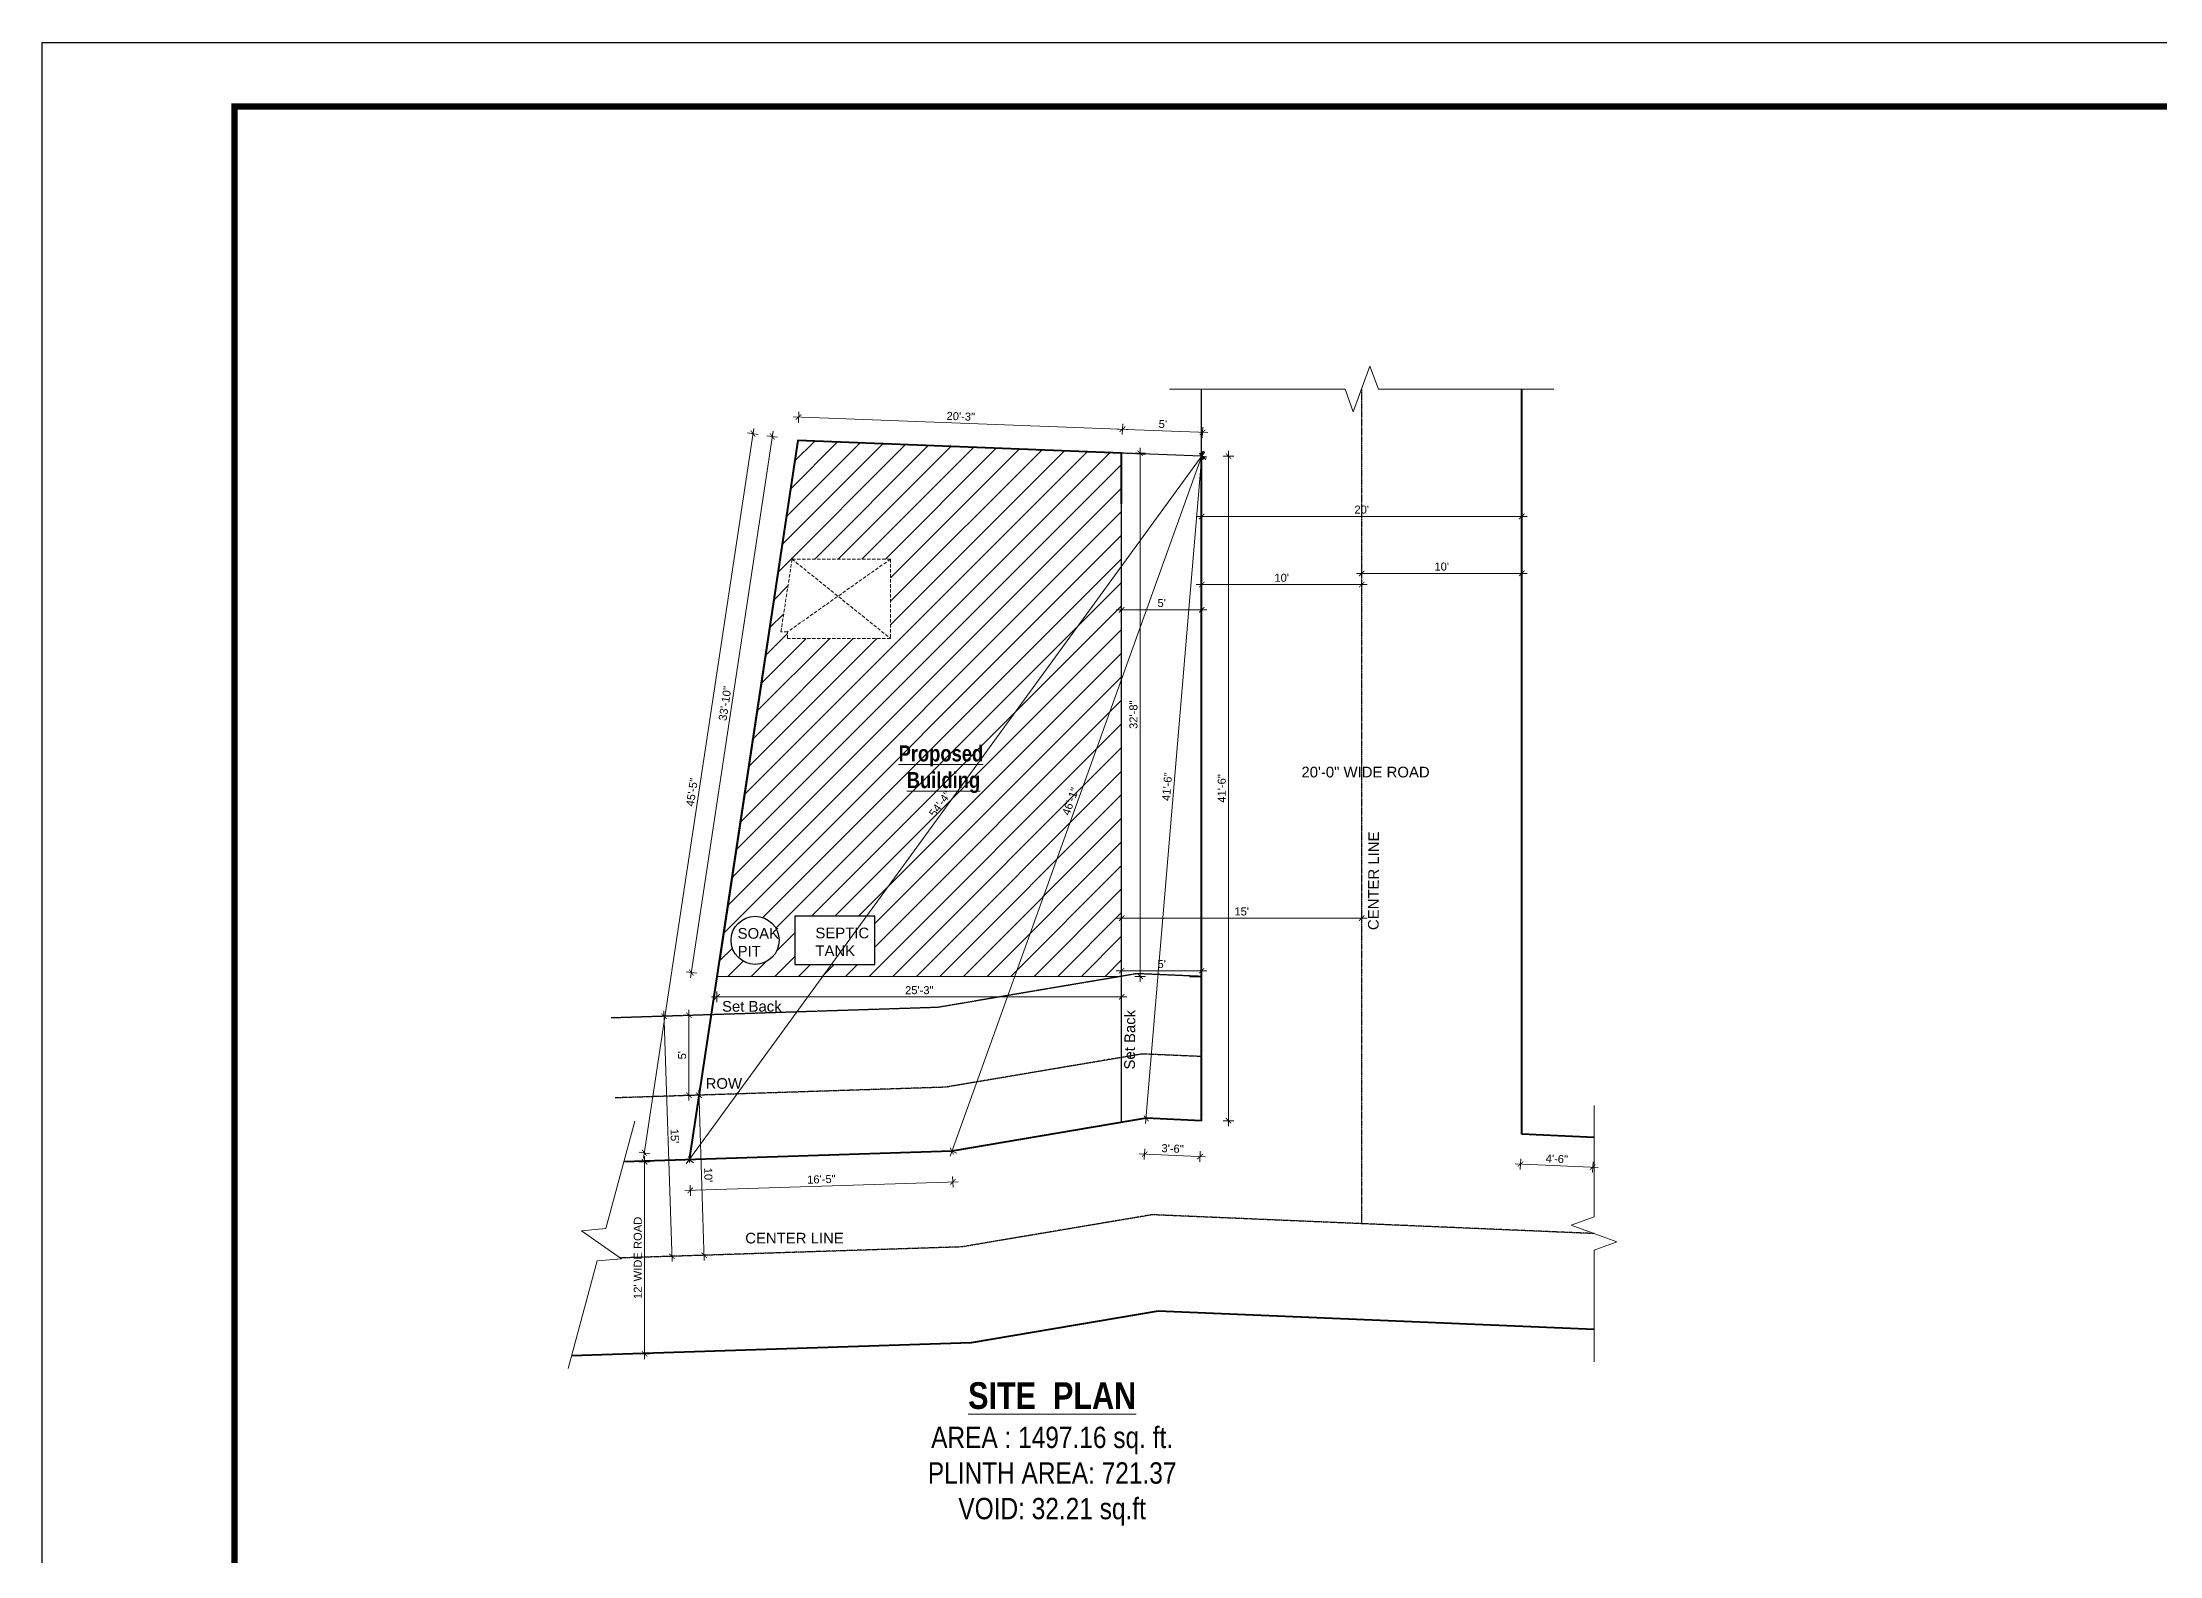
# Model space of a CAD drawing. Header units: inches. Extents: x 136316 to 155547, y -21384 to -17606.
# Drawn here: x 136316 to 137904, y -19972 to -18837 of the extents above; entities that cross this region are included whole.
import ezdxf

# ---------------------------------------------------------------- set-up
doc = ezdxf.new("R2010")
doc.units = ezdxf.units.IN
doc.header["$LTSCALE"] = 0.5
doc.header["$MEASUREMENT"] = 0
doc.header["$PDMODE"] = 66
doc.linetypes.add('CENTER', pattern=[2, 1.25, -0.25, 0.25, -0.25])
doc.linetypes.add('HIDDEN', pattern=[0.375, 0.25, -0.125])
doc.layers.add('A-Hatch', color=7, linetype='Continuous')
doc.layers.add('furniture', color=31, linetype='Continuous')
for name, color, linetype, lineweight in [('DIM 1-100', 4, 'Continuous', 13), ('HACTH', 253, 'Continuous', 9), ('Text-100.w', 254, 'Continuous', 9), ('TEXTLAYER', 7, 'Continuous', 18), ('Toilet', 7, 'Continuous', 25), ('wall', 1, 'Continuous', 40)]:
    doc.layers.add(name, color=color, linetype=linetype, lineweight=lineweight)
doc.styles.add('arial', font='arial.ttf')
doc.styles.get("Standard").update_dxf_attribs({"font": 'arial.ttf'})
doc.dimstyles.new('1 by 96', dxfattribs={"dimtxt": 6, "dimasz": 4, "dimexe": 4, "dimexo": 4, "dimgap": 2, "dimtad": 1, "dimdec": 0, "dimzin": 0, "dimdsep": 46, "dimlunit": 4, "dimtxsty": 'Standard', "dimblk": 'ARCHTICK', "dimcen": 0, "dimdle": 4, "dimadec": 0, "dimazin": 0, "dimtfac": 1, "dimtdec": 0, "dimtix": 1, "dimtofl": 0, "dimtmove": 1, "dimatfit": 3, "dimldrblk": 'ARCHTICK', "dimfxl": 4, "dimfxlon": 1, "dimtolj": 1, "dimtzin": 0, "dimlwd": -1, "dimlwe": -1, "dimarcsym": 0})

# ---------------------------------------------------------------- blocks, each defined once
blk = doc.blocks.new('_ArchTick')
at = {"color": 0, "linetype": 'ByBlock', "const_width": 0.15}
blk.add_lwpolyline([(-0.5, -0.5), (0.5, 0.5)], dxfattribs=at)
blk = doc.blocks.new('*D1118')
at = {"layer": 'Defpoints', "color": 0, "transparency": 16777216}
for p in [(137125.6, -19493.9), (137125.6, -19493.9), (137305.6, -19493.9)]:
    blk.add_point(p, dxfattribs=at)
at = {"layer": 'DIM 1-100', "color": 0, "transparency": 16777216}
for p, q in [((137125.6, -19493.9), (137125.6, -19489.9)), ((137305.6, -19493.9), (137305.6, -19489.9)), ((137309.6, -19493.9), (137121.6, -19493.9))]:
    blk.add_line(p, q, dxfattribs=at)
at = {"layer": 'DIM 1-100', "color": 0, "transparency": 16777216, "xscale": 4, "yscale": 4, "zscale": 4, "rotation": 180}
blk.add_blockref('_ArchTick', (137125.6, -19493.9), dxfattribs=at)
at = {"layer": 'DIM 1-100', "color": 0, "transparency": 16777216, "xscale": 4, "yscale": 4, "zscale": 4}
blk.add_blockref('_ArchTick', (137305.6, -19493.9), dxfattribs=at)
at = {"layer": 'DIM 1-100', "color": 0, "transparency": 16777216, "insert": (137215.6, -19488.9), "char_height": 6, "attachment_point": 5}
blk.add_mtext("\\A1;15'", dxfattribs=at)
blk = doc.blocks.new('*D1119')
at = {"layer": 'Defpoints', "color": 0, "transparency": 16777216}
for p in [(136863.7, -19132.9), (136882.8, -19135.8), (136822.2, -19537.5)]:
    blk.add_point(p, dxfattribs=at)
at = {"layer": 'DIM 1-100', "color": 0, "transparency": 16777216}
for p, q in [((136802.4, -19538.5), (136864.3, -19129)), ((136867.6, -19133.5), (136859.7, -19132.3)), ((136807, -19535.2), (136799.1, -19534))]:
    blk.add_line(p, q, dxfattribs=at)
at = {"layer": 'DIM 1-100', "color": 0, "transparency": 16777216, "xscale": 4, "yscale": 4, "zscale": 4}
for p, rotation in [((136863.7, -19132.9), 81.41413039006953), ((136803, -19534.6), 261.4141303900695)]:
    blk.add_blockref('_ArchTick', p, dxfattribs=dict(at, rotation=rotation))
at = {"layer": 'DIM 1-100', "color": 0, "transparency": 16777216, "insert": (136828.3, -19333), "char_height": 6, "attachment_point": 5, "rotation": 81.4141}
blk.add_mtext('\\A1;33\'-10"', dxfattribs=at)
blk = doc.blocks.new('*D1120')
at = {"layer": 'Defpoints', "color": 0, "transparency": 16777216}
for p in [(137126.2, -19127.4), (136882.7, -19136.3), (137125.6, -19145.4)]:
    blk.add_point(p, dxfattribs=at)
at = {"layer": 'DIM 1-100', "color": 0, "transparency": 16777216}
for p, q in [((136879.4, -19118.2), (137130.2, -19127.6)), ((136883.3, -19122.3), (136883.6, -19114.3)), ((137126.1, -19131.4), (137126.4, -19123.4))]:
    blk.add_line(p, q, dxfattribs=at)
at = {"layer": 'DIM 1-100', "color": 0, "transparency": 16777216, "xscale": 4, "yscale": 4, "zscale": 4}
for p, rotation in [((136883.4, -19118.3), 177.8530391883985), ((137126.2, -19127.4), 357.8530391883985)]:
    blk.add_blockref('_ArchTick', p, dxfattribs=dict(at, rotation=rotation))
at = {"layer": 'DIM 1-100', "color": 0, "transparency": 16777216, "insert": (137005, -19117.8), "char_height": 6, "attachment_point": 5, "rotation": 357.853}
blk.add_mtext('\\A1;20\'-3"', dxfattribs=at)
blk = doc.blocks.new('*D1121')
at = {"layer": 'Defpoints', "color": 0, "transparency": 16777216}
for p in [(137186.3, -19129.8), (137125.6, -19145.4), (137185.6, -19147.7)]:
    blk.add_point(p, dxfattribs=at)
at = {"layer": 'DIM 1-100', "color": 0, "transparency": 16777216}
for p, q in [((137122.3, -19127.3), (137190.3, -19130)), ((137126.1, -19131.4), (137126.4, -19123.4)), ((137186.1, -19133.8), (137186.4, -19125.8))]:
    blk.add_line(p, q, dxfattribs=at)
at = {"layer": 'DIM 1-100', "color": 0, "transparency": 16777216, "xscale": 4, "yscale": 4, "zscale": 4}
for p, rotation in [((137126.3, -19127.4), 177.741538126951), ((137186.3, -19129.8), 357.741538126951)]:
    blk.add_blockref('_ArchTick', p, dxfattribs=dict(at, rotation=rotation))
at = {"layer": 'DIM 1-100', "color": 0, "transparency": 16777216, "insert": (137156.5, -19123.6), "char_height": 6, "attachment_point": 5, "rotation": 357.7415}
blk.add_mtext("\\A1;5'", dxfattribs=at)
blk = doc.blocks.new('*D1112')
at = {"layer": 'Defpoints', "color": 0, "transparency": 16777216}
for p in [(137185.6, -19147.7), (137185.6, -19645.7), (137205.8, -19645.7)]:
    blk.add_point(p, dxfattribs=at)
at = {"layer": 'DIM 1-100', "color": 0, "transparency": 16777216}
for p, q in [((137205.8, -19143.7), (137205.8, -19649.7)), ((137201.8, -19147.7), (137209.8, -19147.7)), ((137201.8, -19645.7), (137209.8, -19645.7))]:
    blk.add_line(p, q, dxfattribs=at)
at = {"layer": 'DIM 1-100', "color": 0, "transparency": 16777216, "xscale": 4, "yscale": 4, "zscale": 4}
for p, rotation in [((137205.8, -19147.7), 90), ((137205.8, -19645.7), 270)]:
    blk.add_blockref('_ArchTick', p, dxfattribs=dict(at, rotation=rotation))
at = {"layer": 'DIM 1-100', "color": 0, "transparency": 16777216, "insert": (137200.7, -19396.7), "char_height": 6, "attachment_point": 5, "rotation": 90}
blk.add_mtext('\\A1;41\'-6"', dxfattribs=at)
blk = doc.blocks.new('*D1113')
at = {"layer": 'Defpoints', "color": 0, "transparency": 16777216}
for p in [(136801.4, -19674.9), (136998.3, -19668.5), (136802.2, -19697.9)]:
    blk.add_point(p, dxfattribs=at)
at = {"layer": 'DIM 1-100', "color": 0, "transparency": 16777216}
for p, q in [((137003.1, -19691.4), (136798.2, -19698)), ((136802, -19693.9), (136802.3, -19701.9)), ((136998.9, -19687.5), (136999.2, -19695.5))]:
    blk.add_line(p, q, dxfattribs=at)
at = {"layer": 'DIM 1-100', "color": 0, "transparency": 16777216, "xscale": 4, "yscale": 4, "zscale": 4}
for p, rotation in [((136802.2, -19697.9), 181.8538700163674), ((136999.1, -19691.5), 1.853870016367338)]:
    blk.add_blockref('_ArchTick', p, dxfattribs=dict(at, rotation=rotation))
at = {"layer": 'DIM 1-100', "color": 0, "transparency": 16777216, "insert": (136900.5, -19689.6), "char_height": 6, "attachment_point": 5, "rotation": 1.8539}
blk.add_mtext('\\A1;16\'-5"', dxfattribs=at)
blk = doc.blocks.new('*D1114')
at = {"layer": 'Defpoints', "color": 0, "transparency": 16777216}
for p in [(137185.6, -19147.7), (137185.6, -19147.7), (136801.4, -19674.9)]:
    blk.add_point(p, dxfattribs=at)
at = {"layer": 'DIM 1-100', "color": 0, "transparency": 16777216}
for p, q in [((136799.1, -19678.1), (137187.9, -19144.5)), ((137185.6, -19147.7), (137188.8, -19150.1)), ((136801.4, -19674.9), (136804.7, -19677.2))]:
    blk.add_line(p, q, dxfattribs=at)
at = {"layer": 'DIM 1-100', "color": 0, "transparency": 16777216, "xscale": 4, "yscale": 4, "zscale": 4}
for p, rotation in [((137185.6, -19147.7), 53.91679096631795), ((136801.4, -19674.9), 233.9167909663179)]:
    blk.add_blockref('_ArchTick', p, dxfattribs=dict(at, rotation=rotation))
at = {"layer": 'DIM 1-100', "color": 0, "transparency": 16777216, "insert": (136989.4, -19408.3), "char_height": 6, "attachment_point": 5, "rotation": 53.9168}
blk.add_mtext('\\A1;54\'-4"', dxfattribs=at)
blk = doc.blocks.new('*D1122')
at = {"layer": 'Defpoints', "color": 0, "transparency": 16777216}
for p in [(137125.6, -19533.3), (137125.6, -19537.5), (137185.6, -19537.5)]:
    blk.add_point(p, dxfattribs=at)
at = {"layer": 'DIM 1-100', "color": 0, "transparency": 16777216}
for p, q in [((137189.6, -19533.3), (137121.6, -19533.3)), ((137125.6, -19533.5), (137125.6, -19529.3)), ((137185.6, -19533.5), (137185.6, -19529.3))]:
    blk.add_line(p, q, dxfattribs=at)
at = {"layer": 'DIM 1-100', "color": 0, "transparency": 16777216, "xscale": 4, "yscale": 4, "zscale": 4}
for p, rotation in [((137125.6, -19533.3), 179.9999999999548), ((137185.6, -19533.3), 359.9999999999548)]:
    blk.add_blockref('_ArchTick', p, dxfattribs=dict(at, rotation=rotation))
at = {"layer": 'DIM 1-100', "color": 0, "transparency": 16777216, "insert": (137155.6, -19528.3), "char_height": 6, "attachment_point": 5}
blk.add_mtext("\\A1;5'", dxfattribs=at)
blk = doc.blocks.new('*D1123')
at = {"layer": 'Defpoints', "color": 0, "transparency": 16777216}
for p in [(137305.6, -19235.5), (137305.6, -19235.5), (137425.6, -19235.5)]:
    blk.add_point(p, dxfattribs=at)
at = {"layer": 'DIM 1-100', "color": 0, "transparency": 16777216}
for p, q in [((137429.6, -19235.5), (137301.6, -19235.5)), ((137305.6, -19235.5), (137305.6, -19231.5)), ((137425.6, -19235.5), (137425.6, -19231.5))]:
    blk.add_line(p, q, dxfattribs=at)
at = {"layer": 'DIM 1-100', "color": 0, "transparency": 16777216, "xscale": 4, "yscale": 4, "zscale": 4, "rotation": 180}
blk.add_blockref('_ArchTick', (137305.6, -19235.5), dxfattribs=at)
at = {"layer": 'DIM 1-100', "color": 0, "transparency": 16777216, "xscale": 4, "yscale": 4, "zscale": 4}
blk.add_blockref('_ArchTick', (137425.6, -19235.5), dxfattribs=at)
at = {"layer": 'DIM 1-100', "color": 0, "transparency": 16777216, "insert": (137365.6, -19230.4), "char_height": 6, "attachment_point": 5}
blk.add_mtext("\\A1;10'", dxfattribs=at)
blk = doc.blocks.new('*D1124')
at = {"layer": 'Defpoints', "color": 0, "transparency": 16777216}
for p in [(137185.6, -19243.9), (137305.6, -19243.9), (137185.6, -19262.8)]:
    blk.add_point(p, dxfattribs=at)
at = {"layer": 'DIM 1-100', "color": 0, "transparency": 16777216}
for p, q in [((137309.6, -19243.9), (137181.6, -19243.9)), ((137185.6, -19247.9), (137185.6, -19239.9)), ((137305.6, -19243.9), (137305.6, -19247.9))]:
    blk.add_line(p, q, dxfattribs=at)
at = {"layer": 'DIM 1-100', "color": 0, "transparency": 16777216, "xscale": 4, "yscale": 4, "zscale": 4, "rotation": 180}
blk.add_blockref('_ArchTick', (137185.6, -19243.9), dxfattribs=at)
at = {"layer": 'DIM 1-100', "color": 0, "transparency": 16777216, "xscale": 4, "yscale": 4, "zscale": 4}
blk.add_blockref('_ArchTick', (137305.6, -19243.9), dxfattribs=at)
at = {"layer": 'DIM 1-100', "color": 0, "transparency": 16777216, "insert": (137245.6, -19238.8), "char_height": 6, "attachment_point": 5}
blk.add_mtext("\\A1;10'", dxfattribs=at)
blk = doc.blocks.new('*D1125')
at = {"layer": 'Defpoints', "color": 0, "transparency": 16777216}
for p in [(137125.6, -19262.8), (137185.6, -19262.8), (137125.6, -19283.7)]:
    blk.add_point(p, dxfattribs=at)
at = {"layer": 'DIM 1-100', "color": 0, "transparency": 16777216}
for p, q in [((137189.6, -19262.8), (137121.6, -19262.8)), ((137125.6, -19266.8), (137125.6, -19258.8)), ((137185.6, -19262.8), (137185.6, -19266.8))]:
    blk.add_line(p, q, dxfattribs=at)
at = {"layer": 'DIM 1-100', "color": 0, "transparency": 16777216, "xscale": 4, "yscale": 4, "zscale": 4, "rotation": 180}
blk.add_blockref('_ArchTick', (137125.6, -19262.8), dxfattribs=at)
at = {"layer": 'DIM 1-100', "color": 0, "transparency": 16777216, "xscale": 4, "yscale": 4, "zscale": 4}
blk.add_blockref('_ArchTick', (137185.6, -19262.8), dxfattribs=at)
at = {"layer": 'DIM 1-100', "color": 0, "transparency": 16777216, "insert": (137155.6, -19257.7), "char_height": 6, "attachment_point": 5}
blk.add_mtext("\\A1;5'", dxfattribs=at)
blk = doc.blocks.new('*D1126')
at = {"layer": 'Defpoints', "color": 0, "transparency": 16777216}
for p in [(137185.6, -19192.8), (137185.6, -19192.8), (137425.6, -19192.8)]:
    blk.add_point(p, dxfattribs=at)
at = {"layer": 'DIM 1-100', "color": 0, "transparency": 16777216}
for p, q in [((137185.6, -19192.8), (137185.6, -19188.8)), ((137425.6, -19192.8), (137425.6, -19188.8)), ((137429.6, -19192.8), (137181.6, -19192.8))]:
    blk.add_line(p, q, dxfattribs=at)
at = {"layer": 'DIM 1-100', "color": 0, "transparency": 16777216, "xscale": 4, "yscale": 4, "zscale": 4, "rotation": 180}
blk.add_blockref('_ArchTick', (137185.6, -19192.8), dxfattribs=at)
at = {"layer": 'DIM 1-100', "color": 0, "transparency": 16777216, "xscale": 4, "yscale": 4, "zscale": 4}
blk.add_blockref('_ArchTick', (137425.6, -19192.8), dxfattribs=at)
at = {"layer": 'DIM 1-100', "color": 0, "transparency": 16777216, "insert": (137305.6, -19187.7), "char_height": 6, "attachment_point": 5}
blk.add_mtext("\\A1;20'", dxfattribs=at)
blk = doc.blocks.new('*D1127')
at = {"layer": 'Defpoints', "color": 0, "transparency": 16777216}
for p in [(137425.6, -19655.9), (137479.8, -19658.2), (137424.6, -19678.2)]:
    blk.add_point(p, dxfattribs=at)
at = {"layer": 'DIM 1-100', "color": 0, "transparency": 16777216}
for p, q in [((137482.8, -19680.7), (137420.6, -19678.1)), ((137424.8, -19674.2), (137424.5, -19682.2)), ((137479, -19676.5), (137478.7, -19684.5))]:
    blk.add_line(p, q, dxfattribs=at)
at = {"layer": 'DIM 1-100', "color": 0, "transparency": 16777216, "xscale": 4, "yscale": 4, "zscale": 4}
for p, rotation in [((137424.6, -19678.2), 177.5625682282958), ((137478.8, -19680.5), 357.5625682282958)]:
    blk.add_blockref('_ArchTick', p, dxfattribs=dict(at, rotation=rotation))
at = {"layer": 'DIM 1-100', "color": 0, "transparency": 16777216, "insert": (137451.9, -19674.3), "char_height": 6, "attachment_point": 5, "rotation": 357.5626}
blk.add_mtext('\\A1;4\'-6"', dxfattribs=at)
blk = doc.blocks.new('*D1115')
at = {"layer": 'Defpoints', "color": 0, "transparency": 16777216}
for p in [(137144, -19643.9), (137185.6, -19645.7), (137142.8, -19670.8)]:
    blk.add_point(p, dxfattribs=at)
at = {"layer": 'DIM 1-100', "color": 0, "transparency": 16777216}
for p, q in [((137143, -19666.8), (137142.6, -19674.8)), ((137188.4, -19672.7), (137138.8, -19670.6)), ((137184.6, -19668.6), (137184.3, -19676.6))]:
    blk.add_line(p, q, dxfattribs=at)
at = {"layer": 'DIM 1-100', "color": 0, "transparency": 16777216, "xscale": 4, "yscale": 4, "zscale": 4}
for p, rotation in [((137142.8, -19670.8), 177.5625682282952), ((137184.4, -19672.6), 357.5625682282952)]:
    blk.add_blockref('_ArchTick', p, dxfattribs=dict(at, rotation=rotation))
at = {"layer": 'DIM 1-100', "color": 0, "transparency": 16777216, "insert": (137163.8, -19666.6), "char_height": 6, "attachment_point": 5, "rotation": 357.5626}
blk.add_mtext('\\A1;3\'-6"', dxfattribs=at)
blk = doc.blocks.new('*D1128')
at = {"layer": 'Defpoints', "color": 0, "transparency": 16777216}
for p in [(137125.6, -19145.4), (137125.6, -19537.5), (137139.5, -19537.5)]:
    blk.add_point(p, dxfattribs=at)
at = {"layer": 'DIM 1-100', "color": 0, "transparency": 16777216}
for p, q in [((137139.5, -19141.4), (137139.5, -19541.5)), ((137135.5, -19145.4), (137143.5, -19145.4)), ((137135.5, -19537.5), (137143.5, -19537.5))]:
    blk.add_line(p, q, dxfattribs=at)
at = {"layer": 'DIM 1-100', "color": 0, "transparency": 16777216, "xscale": 4, "yscale": 4, "zscale": 4}
for p, rotation in [((137139.5, -19145.4), 90), ((137139.5, -19537.5), 270)]:
    blk.add_blockref('_ArchTick', p, dxfattribs=dict(at, rotation=rotation))
at = {"layer": 'DIM 1-100', "color": 0, "transparency": 16777216, "insert": (137134.5, -19341.4), "char_height": 6, "attachment_point": 5, "rotation": 90}
blk.add_mtext('\\A1;32\'-8"', dxfattribs=at)
blk = doc.blocks.new('*D1129')
at = {"layer": 'Defpoints', "color": 0, "transparency": 16777216}
for p in [(136822.2, -19537.5), (137125.6, -19537.5), (136822.2, -19552.9)]:
    blk.add_point(p, dxfattribs=at)
at = {"layer": 'DIM 1-100', "color": 0, "transparency": 16777216}
for p, q in [((137129.6, -19552.9), (136818.2, -19552.9)), ((136822.2, -19548.9), (136822.2, -19556.9)), ((137125.6, -19548.9), (137125.6, -19556.9))]:
    blk.add_line(p, q, dxfattribs=at)
at = {"layer": 'DIM 1-100', "color": 0, "transparency": 16777216, "xscale": 4, "yscale": 4, "zscale": 4, "rotation": 180}
blk.add_blockref('_ArchTick', (136822.2, -19552.9), dxfattribs=at)
at = {"layer": 'DIM 1-100', "color": 0, "transparency": 16777216, "xscale": 4, "yscale": 4, "zscale": 4}
blk.add_blockref('_ArchTick', (137125.6, -19552.9), dxfattribs=at)
at = {"layer": 'DIM 1-100', "color": 0, "transparency": 16777216, "insert": (136973.9, -19547.9), "char_height": 6, "attachment_point": 5}
blk.add_mtext('\\A1;25\'-3"', dxfattribs=at)
blk = doc.blocks.new('*D1130')
at = {"layer": 'Defpoints', "color": 0, "transparency": 16777216}
for p in [(136817.8, -19566.3), (136823.6, -19746.2), (136788.4, -19747.3)]:
    blk.add_point(p, dxfattribs=at)
at = {"layer": 'DIM 1-100', "color": 0, "transparency": 16777216}
for p, q in [((136786.5, -19567.3), (136778.5, -19567.6)), ((136782.4, -19563.4), (136788.5, -19751.3)), ((136792.3, -19747.2), (136784.4, -19747.5))]:
    blk.add_line(p, q, dxfattribs=at)
at = {"layer": 'DIM 1-100', "color": 0, "transparency": 16777216, "xscale": 4, "yscale": 4, "zscale": 4}
for p, rotation in [((136782.5, -19567.4), 91.85387001639346), ((136788.4, -19747.3), 271.8538700163934)]:
    blk.add_blockref('_ArchTick', p, dxfattribs=dict(at, rotation=rotation))
at = {"layer": 'DIM 1-100', "color": 0, "transparency": 16777216, "insert": (136790.5, -19657.2), "char_height": 6, "attachment_point": 5, "rotation": 271.8539}
blk.add_mtext("\\A1;15'", dxfattribs=at)
blk = doc.blocks.new('*D1131')
at = {"layer": 'Defpoints', "color": 0, "transparency": 16777216}
for p in [(136808.7, -19626.6), (136812.6, -19746.5), (136812.6, -19746.5)]:
    blk.add_point(p, dxfattribs=at)
at = {"layer": 'DIM 1-100', "color": 0, "transparency": 16777216}
for p, q in [((136808.7, -19626.6), (136804.7, -19626.7)), ((136808.6, -19622.6), (136812.7, -19750.5)), ((136812.6, -19746.5), (136808.6, -19746.7))]:
    blk.add_line(p, q, dxfattribs=at)
at = {"layer": 'DIM 1-100', "color": 0, "transparency": 16777216, "xscale": 4, "yscale": 4, "zscale": 4}
for p, rotation in [((136808.7, -19626.6), 91.85387001639815), ((136812.6, -19746.5), 271.8538700163982)]:
    blk.add_blockref('_ArchTick', p, dxfattribs=dict(at, rotation=rotation))
at = {"layer": 'DIM 1-100', "color": 0, "transparency": 16777216, "insert": (136815.7, -19686.4), "char_height": 6, "attachment_point": 5, "rotation": 271.8539}
blk.add_mtext("\\A1;10'", dxfattribs=at)
blk = doc.blocks.new('*D1132')
at = {"layer": 'Defpoints', "color": 0, "transparency": 16777216}
for p in [(136801.2, -19566.6), (136808.7, -19566.6), (136808.7, -19626.6)]:
    blk.add_point(p, dxfattribs=at)
at = {"layer": 'DIM 1-100', "color": 0, "transparency": 16777216}
for p, q in [((136804.7, -19566.6), (136797.2, -19566.6)), ((136801.2, -19630.6), (136801.2, -19562.6)), ((136804.7, -19626.6), (136797.2, -19626.6))]:
    blk.add_line(p, q, dxfattribs=at)
at = {"layer": 'DIM 1-100', "color": 0, "transparency": 16777216, "xscale": 4, "yscale": 4, "zscale": 4}
for p, rotation in [((136801.2, -19566.6), 90), ((136801.2, -19626.6), 270)]:
    blk.add_blockref('_ArchTick', p, dxfattribs=dict(at, rotation=rotation))
at = {"layer": 'DIM 1-100', "color": 0, "transparency": 16777216, "insert": (136796.1, -19596.6), "char_height": 6, "attachment_point": 5, "rotation": 90}
blk.add_mtext("\\A1;5'", dxfattribs=at)
blk = doc.blocks.new('*D1133')
at = {"layer": 'Defpoints', "color": 0, "transparency": 16777216}
for p in [(136752.4, -19676.5), (136752.4, -19820.5), (136768, -19820.5)]:
    blk.add_point(p, dxfattribs=at)
at = {"layer": 'DIM 1-100', "color": 0, "transparency": 16777216}
for p, q in [((136764, -19676.5), (136772, -19676.5)), ((136768, -19672.5), (136768, -19824.5)), ((136764, -19820.5), (136772, -19820.5))]:
    blk.add_line(p, q, dxfattribs=at)
at = {"layer": 'DIM 1-100', "color": 0, "transparency": 16777216, "xscale": 4, "yscale": 4, "zscale": 4}
for p, rotation in [((136768, -19676.5), 90), ((136768, -19820.5), 270)]:
    blk.add_blockref('_ArchTick', p, dxfattribs=dict(at, rotation=rotation))
at = {"layer": 'DIM 1-100', "color": 0, "transparency": 16777216, "insert": (136762.9, -19748.5), "char_height": 6, "attachment_point": 5, "rotation": 90}
blk.add_mtext("\\A1;12' WIDE ROAD", dxfattribs=at)
blk = doc.blocks.new('*D1116')
at = {"layer": 'Defpoints', "color": 0, "transparency": 16777216}
for p in [(137185.6, -19147.7), (137185.6, -19147.7), (136998.3, -19668.5)]:
    blk.add_point(p, dxfattribs=at)
at = {"layer": 'DIM 1-100', "color": 0, "transparency": 16777216}
for p, q in [((136997, -19672.3), (137186.9, -19144)), ((137185.6, -19147.7), (137189.3, -19149.1)), ((136998.3, -19668.5), (137002.1, -19669.9))]:
    blk.add_line(p, q, dxfattribs=at)
at = {"layer": 'DIM 1-100', "color": 0, "transparency": 16777216, "xscale": 4, "yscale": 4, "zscale": 4}
for p, rotation in [((137185.6, -19147.7), 70.22300655234213), ((136998.3, -19668.5), 250.2230065523421)]:
    blk.add_blockref('_ArchTick', p, dxfattribs=dict(at, rotation=rotation))
at = {"layer": 'DIM 1-100', "color": 0, "transparency": 16777216, "insert": (137087.2, -19406.4), "char_height": 6, "attachment_point": 5, "rotation": 70.223}
blk.add_mtext('\\A1;46\'-1"', dxfattribs=at)
blk = doc.blocks.new('*D1117')
at = {"layer": 'Defpoints', "color": 0, "transparency": 16777216}
for p in [(137185.6, -19147.7), (137144, -19643.9), (137144, -19643.9)]:
    blk.add_point(p, dxfattribs=at)
at = {"layer": 'DIM 1-100', "color": 0, "transparency": 16777216}
for p, q in [((137185.9, -19143.8), (137143.6, -19647.9)), ((137185.6, -19147.7), (137189.6, -19148.1)), ((137144, -19643.9), (137147.9, -19644.2))]:
    blk.add_line(p, q, dxfattribs=at)
at = {"layer": 'DIM 1-100', "color": 0, "transparency": 16777216, "xscale": 4, "yscale": 4, "zscale": 4}
for p, rotation in [((137185.6, -19147.7), 85.20477218478332), ((137144, -19643.9), 265.2047721847833)]:
    blk.add_blockref('_ArchTick', p, dxfattribs=dict(at, rotation=rotation))
at = {"layer": 'DIM 1-100', "color": 0, "transparency": 16777216, "insert": (137159.7, -19395.4), "char_height": 6, "attachment_point": 5, "rotation": 85.2048}
blk.add_mtext('\\A1;41\'-6"', dxfattribs=at)
blk = doc.blocks.new('*D1134')
at = {"layer": 'Defpoints', "color": 0, "transparency": 16777216}
for p in [(136882.8, -19135.8), (136767.8, -19669.8), (136801.4, -19674.9)]:
    blk.add_point(p, dxfattribs=at)
at = {"layer": 'DIM 1-100', "color": 0, "transparency": 16777216}
for p, q in [((136849.8, -19126.8), (136767.2, -19673.8)), ((136853.2, -19131.3), (136845.2, -19130.1)), ((136771.8, -19670.4), (136763.9, -19669.2))]:
    blk.add_line(p, q, dxfattribs=at)
at = {"layer": 'DIM 1-100', "color": 0, "transparency": 16777216, "xscale": 4, "yscale": 4, "zscale": 4}
for p, rotation in [((136849.2, -19130.7), 81.41413039003824), ((136767.8, -19669.8), 261.4141303900383)]:
    blk.add_blockref('_ArchTick', p, dxfattribs=dict(at, rotation=rotation))
at = {"layer": 'DIM 1-100', "color": 0, "transparency": 16777216, "insert": (136803.5, -19399.5), "char_height": 6, "attachment_point": 5, "rotation": 81.4141}
blk.add_mtext('\\A1;45\'-5"', dxfattribs=at)

msp = doc.modelspace()

# ---------------------------------------------------------------- hatches: boundary and pattern name
at = {"layer": 'A-Hatch'}
h = msp.add_hatch(dxfattribs=at)
h.set_pattern_fill('ANSI31', color=256, scale=100)
h.set_pattern_definition([(45, (-5968.296, 104.011), (-8.8388348, 8.8388348), [])])
h.paths.add_polyline_path([(137125.6, -19537.5), (137125.6, -19145.4), (136882.8, -19135.8), (136822.2, -19537.5)])
h.paths.add_polyline_path([(136940.6, -19492.5), (136940.6, -19528.5), (136880.6, -19528.5), (136880.6, -19492.5)], flags=16)
h.paths.add_polyline_path([(136868.8, -19510.5, -1), (136832.8, -19510.5, -1)], flags=16)
h.paths.add_polyline_path([(136952.3, -19284.3), (136875.1, -19284.3), (136875.1, -19279.3), (136870.2, -19279.3), (136878.5, -19224.8), (136952.3, -19224.8)], flags=16)
h.paths.add_polyline_path([(136834.8, -19527.1), (136870.2, -19527.1), (136870.2, -19497.3), (136834.8, -19497.3)], flags=24)
h.paths.add_polyline_path([(136893.8, -19526.9), (136937.9, -19526.9), (136937.9, -19497.1), (136893.8, -19497.1)], flags=8)
h.paths.add_polyline_path([(136955.3, -19403), (137024.7, -19403), (137024.7, -19357.8), (136955.3, -19357.8)], flags=24)

# ---------------------------------------------------------------- linework, layer by layer
msp.add_lwpolyline([(136316.4, -21082.5), (136316.4, -18837.5), (139491.2, -18837.5), (139491.2, -21082.5)], close=True)
at = {"const_width": 4.8}
msp.add_lwpolyline([(139443.2, -21034.5), (139443.2, -18885.5), (136460.4, -18885.5), (136460.4, -21034.5)], close=True, dxfattribs=at)
at = {"layer": 'DIM 1-100', "linetype": 'Continuous'}
for points in [[(137161.6, -19097.3), (137293.1, -19097.3), (137299.3, -19114.5), (137311.8, -19080.2), (137318.1, -19097.3), (137449.6, -19097.3)], [(137479.8, -19826.3), (137479.8, -19742.8), (137496.9, -19736.5), (137462.6, -19724), (137479.8, -19717.8), (137479.8, -19634.3)], [(136710.6, -19831.4), (136732.3, -19750.7), (136750.6, -19749.2), (136720.7, -19728.2), (136738.9, -19726.6), (136760.7, -19646)]]:
    msp.add_lwpolyline(points, dxfattribs=at)
at = {"layer": 'DIM 1-100'}
msp.add_lwpolyline([(136882.8, -19135.8), (137125.6, -19145.4), (137125.6, -19537.5), (136822.2, -19537.5), (136882.7, -19136.3)], dxfattribs=at)
at = {"layer": 'furniture', "ltscale": 7}
msp.add_lwpolyline([(136940.6, -19528.5), (136940.6, -19492.5), (136880.6, -19492.5), (136880.6, -19528.5)], close=True, dxfattribs=at)
msp.add_circle((136850.8, -19510.5), 18, dxfattribs=at)
at = {"layer": 'HACTH', "linetype": 'HIDDEN', "ltscale": 20}
for p, q in [((137125.6, -19145.4), (137143.6, -19146.1)), ((136952.3, -19224.8), (136875.1, -19279.3)), ((136878.5, -19224.8), (136952.3, -19284.3))]:
    msp.add_line(p, q, dxfattribs=at)
for points in [[(137143.6, -19146.1), (137125.6, -19145.4)], [(136952.3, -19224.8), (136952.3, -19284.3), (136875.1, -19284.3), (136875.1, -19279.3), (136870.2, -19279.3), (136878.5, -19224.8), (136952.3, -19224.8)]]:
    msp.add_lwpolyline(points, dxfattribs=at)
at = {"layer": 'Toilet'}
for p, q in [((137185.6, -19147.7), (137185.6, -19097.3)), ((137125.6, -19145.4), (136882.8, -19135.8)), ((137185.6, -19147.7), (136882.8, -19135.8)), ((137176.6, -19537.5), (137185.6, -19537.5)), ((137176.6, -19537.5), (137185.6, -19537.5))]:
    msp.add_line(p, q, dxfattribs=at)
at = {"layer": 'Toilet', "linetype": 'CENTER', "ltscale": 0.5}
msp.add_line((137305.6, -19722.8), (137305.6, -19097.3), dxfattribs=at)
at = {"layer": 'Toilet', "linetype": 'HIDDEN', "ltscale": 2}
for p in [(137125.6, -19537.5), (137125.6, -19647)]:
    msp.add_line(p, (137125.6, -19145.4), dxfattribs=at)
msp.add_lwpolyline([(137185.6, -19537.6), (137137.2, -19535.5), (136987.5, -19560.8), (136743, -19568.7)], dxfattribs=at)
at = {"layer": 'Toilet', "linetype": 'CENTER', "ltscale": 0.5}
for points in [[(137185.6, -19597.6), (137140.9, -19595.7), (136993.5, -19620.6), (136745.8, -19628.6)], [(137479.8, -19730.3), (137148.5, -19716.2), (137005.5, -19740.3), (136749.7, -19748.6)]]:
    msp.add_lwpolyline(points, dxfattribs=at)
at = {"layer": 'wall'}
for p, q in [((137425.6, -19655.9), (137425.6, -19097.3)), ((136882.8, -19135.8), (136801.4, -19674.9)), ((136882.8, -19135.8), (136824, -19525.5)), ((137185.6, -19645.7), (137185.6, -19147.7))]:
    msp.add_line(p, q, dxfattribs=at)
for points in [[(137125.6, -19183.3), (137125.6, -19145.4), (136882.8, -19135.8), (136824, -19525.5)], [(137185.6, -19645.7), (137144, -19643.9), (136998.3, -19668.5), (136752.4, -19676.5)], [(137479.8, -19658.2), (137425.6, -19655.9)], [(137479.8, -19802.3), (137153, -19788.4), (137012.7, -19812.1), (136713.1, -19821.8)]]:
    msp.add_lwpolyline(points, dxfattribs=at)

# ---------------------------------------------------------------- texts
at = {"layer": 'Text-100.w', "width": 569.102, "attachment_point": 2, "style": 'arial'}
for s, insert, char_height in [('\\A1;{\\fArial Narrow|b1|i0|c0|p34;\\LProposed\\P Building}', (136990.1, -19364.4), 12), ('\\A1;{\\fArial Narrow|b1|i0|c0|p34;\\LSITE  PLAN\\P\\fArial Narrow|b0|i0|c0|p34;\\H0.8x;\\lAREA : 1497.16 sq. ft.\\PPLINTH AREA: 721.37\\PVOID: 32.21 sq.ft}', (137073.5, -19841.7), 20)]:
    msp.add_mtext(s, dxfattribs=dict(at, insert=insert, char_height=char_height))
at = {"layer": 'TEXTLAYER', "ltscale": 5, "char_height": 8, "attachment_point": 1}
for s, insert, width, rotation in [('{\\fArial|b0|i0|c0|p34;20\'-0" WIDE ROAD}', (137260.4, -19380.4), 128.75, 0.0057), ('{\\fArial|b0|i0|c0|p34;CENTER LINE}', (137310.3, -19502.8), 90.522, 89.7903), ('{\\fArial|b0|i0|c0|p34;SOAK \\PPIT}', (136837.7, -19501.3), 90.522, 0.0057), ('{\\fArial|b0|i0|c0|p34;SEPTIC \\PTANK}', (136896, -19501), 90.522, 0.0057), ('{\\fArial|b0|i0|c0|p34;Set Back}', (137127.5, -19607.3), 128.75, 89.4478)]:
    msp.add_mtext(s, dxfattribs=dict(at, insert=insert, width=width, rotation=rotation))
for s, insert, width in [('{\\fArial|b0|i0|c0|p34;Set Back}', (136826, -19556), 128.75), ('{\\fArial|b0|i0|c0|p34;ROW}', (136813.7, -19613.8), 128.75), ('{\\fArial|b0|i0|c0|p34;CENTER LINE}', (136843.4, -19729.7), 90.522)]:
    msp.add_mtext(s, dxfattribs=dict(at, insert=insert, width=width))

# ---------------------------------------------------------------- dimensions: what is measured, and where the dimension line sits
at = {"layer": 'DIM 1-100'}
for p1, p2, distance, picture, middle in [((136882.8, -19135.8), (136801.4, -19674.9), -34, '*D1134', (136803.5, -19399.5)), ((136882.7, -19136.3), (137125.6, -19145.4), 17.9, '*D1120', (137005, -19117.8)), ((137125.6, -19145.4), (137185.6, -19147.7), 17.9, '*D1121', (137156.5, -19123.6)), ((136822.2, -19537.5), (136882.8, -19135.8), 19.3, '*D1119', (136828.3, -19333)), ((136998.3, -19668.5), (137185.6, -19147.7), 0, '*D1116', (137087.2, -19406.4)), ((137185.6, -19147.7), (137144, -19643.9), 0, '*D1117', (137159.7, -19395.4)), ((137185.6, -19147.7), (137185.6, -19645.7), 20.2, '*D1112', (137200.7, -19396.7)), ((136801.4, -19674.9), (137185.6, -19147.7), 0, '*D1114', (136989.4, -19408.3)), ((137305.6, -19493.9), (137125.6, -19493.9), 0, '*D1118', (137215.6, -19488.9)), ((137185.6, -19537.5), (137125.6, -19537.5), -4.2, '*D1122', (137155.6, -19528.3)), ((136817.8, -19566.3), (136823.6, -19746.2), -35.3, '*D1130', (136790.5, -19657.2)), ((136808.7, -19626.6), (136812.6, -19746.5), 0, '*D1131', (136815.7, -19686.4)), ((137185.6, -19645.7), (137144, -19643.9), 26.9, '*D1115', (137163.8, -19666.6)), ((137479.8, -19658.2), (137425.6, -19655.9), 22.4, '*D1127', (137451.9, -19674.3)), ((136998.3, -19668.5), (136801.4, -19674.9), 23, '*D1113', (136900.5, -19689.6))]:
    dim = msp.add_aligned_dim(p1=p1, p2=p2, distance=distance, dimstyle='1 by 96', dxfattribs=at)
    dim.commit()
    dim.dimension.update_dxf_attribs({"geometry": picture, "text_midpoint": middle})
for base, p1, p2, picture, middle in [((137139.5, -19537.5), (137125.6, -19145.4), (137125.6, -19537.5), '*D1128', (137134.5, -19341.4)), ((136801.2, -19566.6), (136808.7, -19626.6), (136808.7, -19566.6), '*D1132', (136796.1, -19596.6))]:
    dim = msp.add_linear_dim(base=base, p1=p1, p2=p2, angle=90, dimstyle='1 by 96', dxfattribs=at)
    dim.commit()
    dim.dimension.update_dxf_attribs({"geometry": picture, "text_midpoint": middle})
for base, p1, p2, picture, middle in [((137185.6, -19192.8), (137425.6, -19192.8), (137185.6, -19192.8), '*D1126', (137305.6, -19187.7)), ((137185.6, -19243.9), (137305.6, -19243.9), (137185.6, -19262.8), '*D1124', (137245.6, -19238.8)), ((137305.6, -19235.5), (137425.6, -19235.5), (137305.6, -19235.5), '*D1123', (137365.6, -19230.4)), ((137125.6, -19262.8), (137185.6, -19262.8), (137125.6, -19283.7), '*D1125', (137155.6, -19257.7)), ((136822.2, -19552.9), (137125.6, -19537.5), (136822.2, -19537.5), '*D1129', (136973.9, -19547.9))]:
    dim = msp.add_linear_dim(base=base, p1=p1, p2=p2, dimstyle='1 by 96', dxfattribs=at)
    dim.commit()
    dim.dimension.update_dxf_attribs({"geometry": picture, "text_midpoint": middle})
dim = msp.add_linear_dim(base=(136768, -19820.5), p1=(136752.4, -19676.5), p2=(136752.4, -19820.5), angle=90, text="12' WIDE ROAD", dimstyle='1 by 96', dxfattribs=at)
dim.commit()
dim.dimension.update_dxf_attribs({"geometry": '*D1133', "text_midpoint": (136762.9, -19748.5)})

doc.saveas('drawing.dxf')
